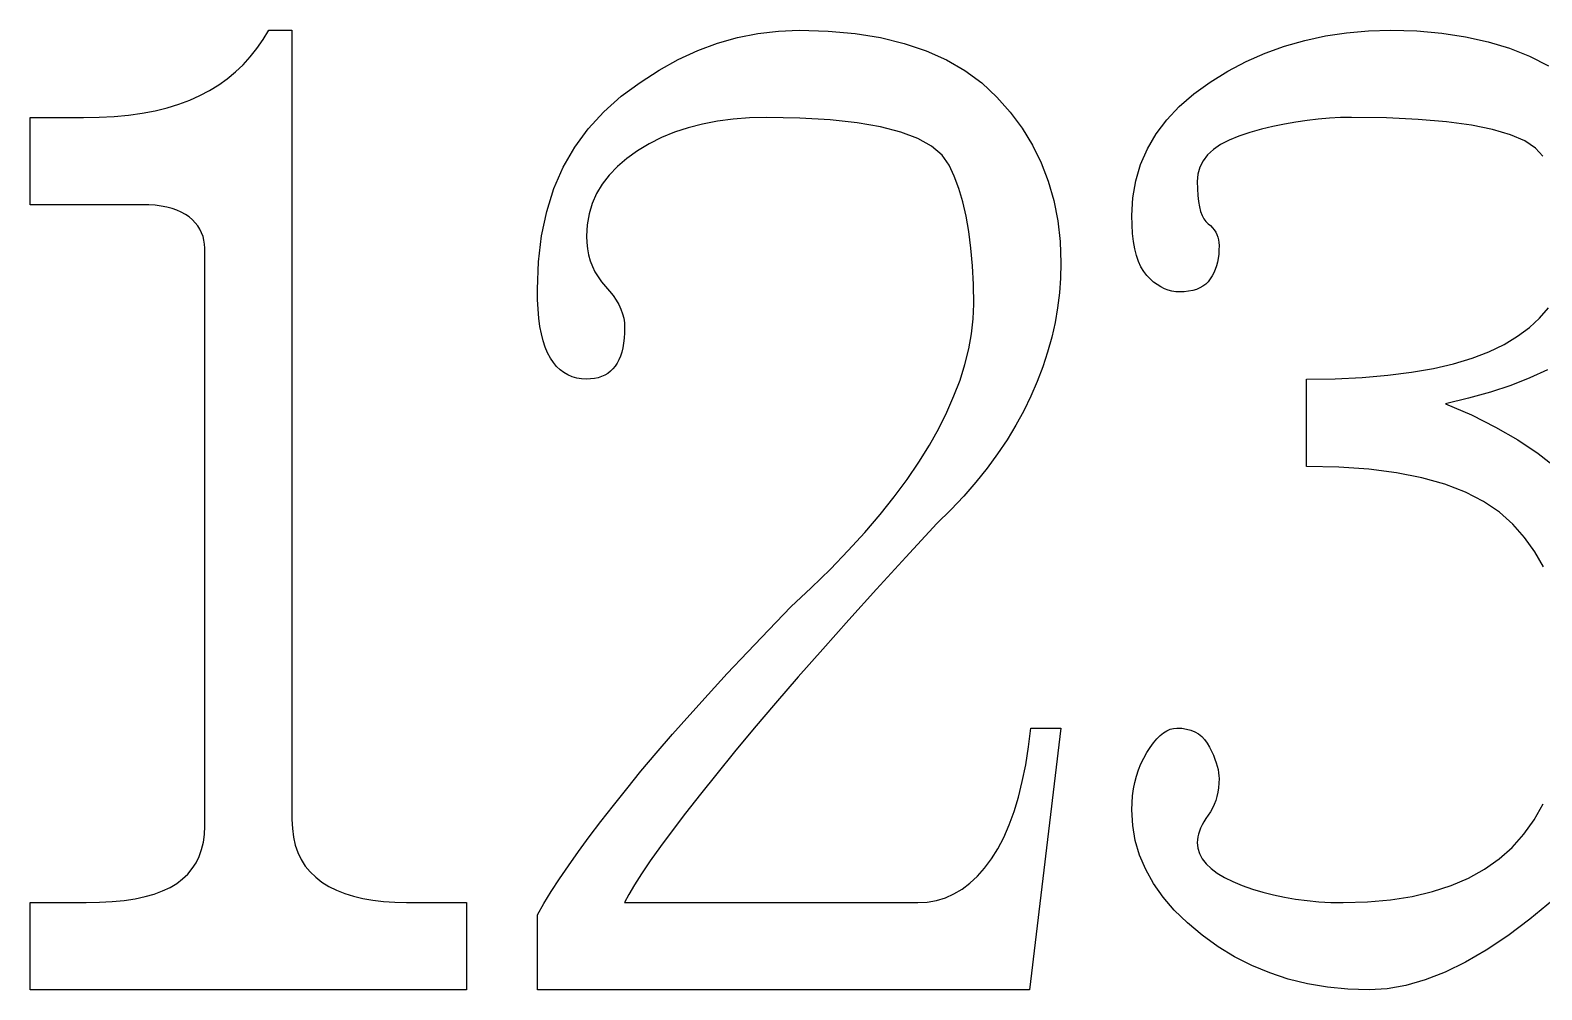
# Model space of a CAD drawing. Extents: x -210 to 210, y -160 to 160.
# Drawn here: x -169.27 to -163.86, y -145.18 to -141.74 of the extents above; entities that cross this region are included whole.
import ezdxf

# ---------------------------------------------------------------- set-up
doc = ezdxf.new("R2010")
doc.units = 0
doc.header["$MEASUREMENT"] = 0
doc.layers.get('0').update_dxf_attribs({"linetype": 'CONTINUOUS'})

msp = doc.modelspace()

# ---------------------------------------------------------------- linework, layer by layer
for points in [[(-168.334844, -141.742188), (-168.334844, -144.569326), (-168.334844, -144.569326), (-168.333496, -144.602002), (-168.333496, -144.602002), (-168.329531, -144.632744), (-168.329531, -144.632744), (-168.32293, -144.661563), (-168.32293, -144.661563), (-168.313594, -144.688457), (-168.313594, -144.688457), (-168.301699, -144.713389), (-168.301699, -144.713389), (-168.287109, -144.736426), (-168.287109, -144.736426), (-168.269902, -144.75751), (-168.269902, -144.75751), (-168.25, -144.776689), (-168.25, -144.776689), (-168.227422, -144.793945), (-168.227422, -144.793945), (-168.20248, -144.809307), (-168.20248, -144.809307), (-168.175352, -144.822861), (-168.175352, -144.822861), (-168.146055, -144.834619), (-168.146055, -144.834619), (-168.114551, -144.84458), (-168.114551, -144.84458), (-168.080938, -144.852715), (-168.080938, -144.852715), (-168.045156, -144.859014), (-168.045156, -144.859014), (-168.007168, -144.863564), (-168.007168, -144.863564), (-167.967012, -144.86626), (-167.967012, -144.86626), (-167.924688, -144.867178), (-167.924688, -144.867178), (-167.709863, -144.867178), (-167.709863, -144.867178), (-167.709863, -145.179678), (-167.709863, -145.179678), (-169.272363, -145.179678), (-169.272363, -145.179678), (-169.272363, -144.867178), (-169.272363, -144.867178), (-169.072168, -144.867178), (-169.072168, -144.867178), (-169.023828, -144.866318), (-169.023828, -144.866318), (-168.978535, -144.863789), (-168.978535, -144.863789), (-168.936289, -144.85957), (-168.936289, -144.85957), (-168.897109, -144.853652), (-168.897109, -144.853652), (-168.861016, -144.846084), (-168.861016, -144.846084), (-168.827988, -144.836797), (-168.827988, -144.836797), (-168.798105, -144.82582), (-168.798105, -144.82582), (-168.77123, -144.813154), (-168.77123, -144.813154), (-168.747441, -144.798818), (-168.747441, -144.798818), (-168.726445, -144.782783), (-168.726445, -144.782783), (-168.707871, -144.765068), (-168.707871, -144.765068), (-168.691836, -144.745615), (-168.691836, -144.745615), (-168.678223, -144.724551), (-168.678223, -144.724551), (-168.667129, -144.701748), (-168.667129, -144.701748), (-168.658438, -144.677266), (-168.658438, -144.677266), (-168.652285, -144.651113), (-168.652285, -144.651113), (-168.648555, -144.623281), (-168.648555, -144.623281), (-168.647363, -144.59375), (-168.647363, -144.59375), (-168.647363, -142.523418), (-168.647363, -142.523418), (-168.648066, -142.508525), (-168.648066, -142.508525), (-168.650156, -142.494248), (-168.650156, -142.494248), (-168.653555, -142.480566), (-168.653555, -142.480566), (-168.658438, -142.46748), (-168.658438, -142.46748), (-168.664688, -142.455), (-168.664688, -142.455), (-168.672324, -142.443125), (-168.672324, -142.443125), (-168.681328, -142.431855), (-168.681328, -142.431855), (-168.691719, -142.421182), (-168.691719, -142.421182), (-168.703496, -142.411113), (-168.703496, -142.411113), (-168.71668, -142.401875), (-168.71668, -142.401875), (-168.731211, -142.39375), (-168.731211, -142.39375), (-168.747188, -142.386709), (-168.747188, -142.386709), (-168.764512, -142.380742), (-168.764512, -142.380742), (-168.783203, -142.375859), (-168.783203, -142.375859), (-168.803359, -142.372061), (-168.803359, -142.372061), (-168.824824, -142.369346), (-168.824824, -142.369346), (-168.847734, -142.367695), (-168.847734, -142.367695), (-168.871953, -142.367188), (-168.871953, -142.367188), (-169.272363, -142.367188), (-169.272363, -142.367188), (-169.272363, -142.054678), (-169.272363, -142.054678), (-169.081895, -142.054678), (-169.081895, -142.054678), (-169.025605, -142.053721), (-169.025605, -142.053721), (-168.971875, -142.050801), (-168.971875, -142.050801), (-168.920508, -142.046006), (-168.920508, -142.046006), (-168.871641, -142.039258), (-168.871641, -142.039258), (-168.825234, -142.030566), (-168.825234, -142.030566), (-168.781387, -142.01999), (-168.781387, -142.01999), (-168.739922, -142.007422), (-168.739922, -142.007422), (-168.700938, -141.992959), (-168.700938, -141.992959), (-168.664434, -141.976553), (-168.664434, -141.976553), (-168.630059, -141.958223), (-168.630059, -141.958223), (-168.597422, -141.937988), (-168.597422, -141.937988), (-168.566523, -141.915781), (-168.566523, -141.915781), (-168.537363, -141.891641), (-168.537363, -141.891641), (-168.509941, -141.865625), (-168.509941, -141.865625), (-168.484316, -141.837656), (-168.484316, -141.837656), (-168.460449, -141.807754), (-168.460449, -141.807754), (-168.438242, -141.775918), (-168.438242, -141.775918), (-168.417832, -141.742188), (-168.417832, -141.742188), (-168.334844, -141.742188)], [(-165.893379, -142.723623), (-165.894395, -142.652852), (-165.894395, -142.652852), (-165.897695, -142.585938), (-165.897695, -142.585938), (-165.903145, -142.522891), (-165.903145, -142.522891), (-165.910703, -142.463682), (-165.910703, -142.463682), (-165.920488, -142.408359), (-165.920488, -142.408359), (-165.932441, -142.356875), (-165.932441, -142.356875), (-165.946504, -142.309238), (-165.946504, -142.309238), (-165.962793, -142.265488), (-165.962793, -142.265488), (-165.98127, -142.225576), (-165.98127, -142.225576), (-166.006719, -142.189697), (-166.006719, -142.189697), (-166.043945, -142.158057), (-166.043945, -142.158057), (-166.093008, -142.130615), (-166.093008, -142.130615), (-166.153887, -142.107432), (-166.153887, -142.107432), (-166.226563, -142.088418), (-166.226563, -142.088418), (-166.311094, -142.073672), (-166.311094, -142.073672), (-166.40748, -142.063115), (-166.40748, -142.063115), (-166.515566, -142.056777), (-166.515566, -142.056777), (-166.635566, -142.054678), (-166.635566, -142.054678), (-166.69623, -142.056152), (-166.69623, -142.056152), (-166.754512, -142.060566), (-166.754512, -142.060566), (-166.810488, -142.067988), (-166.810488, -142.067988), (-166.864141, -142.078311), (-166.864141, -142.078311), (-166.91541, -142.091602), (-166.91541, -142.091602), (-166.964316, -142.107842), (-166.964316, -142.107842), (-167.010859, -142.127051), (-167.010859, -142.127051), (-167.055117, -142.149199), (-167.055117, -142.149199), (-167.097012, -142.174307), (-167.097012, -142.174307), (-167.135371, -142.201689), (-167.135371, -142.201689), (-167.169297, -142.230723), (-167.169297, -142.230723), (-167.198672, -142.261387), (-167.198672, -142.261387), (-167.223574, -142.293643), (-167.223574, -142.293643), (-167.243906, -142.327578), (-167.243906, -142.327578), (-167.259688, -142.363105), (-167.259688, -142.363105), (-167.270996, -142.400283), (-167.270996, -142.400283), (-167.277813, -142.439063), (-167.277813, -142.439063), (-167.280098, -142.479492), (-167.280098, -142.479492), (-167.279238, -142.50293), (-167.279238, -142.50293), (-167.276738, -142.525527), (-167.276738, -142.525527), (-167.27248, -142.547305), (-167.27248, -142.547305), (-167.266602, -142.568213), (-167.266602, -142.568213), (-167.258984, -142.588271), (-167.258984, -142.588271), (-167.249688, -142.60751), (-167.249688, -142.60751), (-167.23873, -142.625898), (-167.23873, -142.625898), (-167.226074, -142.643447), (-167.226074, -142.643447), (-167.211738, -142.660137), (-167.211738, -142.660137), (-167.197383, -142.676416), (-167.197383, -142.676416), (-167.184688, -142.692686), (-167.184688, -142.692686), (-167.173711, -142.708984), (-167.173711, -142.708984), (-167.164453, -142.725244), (-167.164453, -142.725244), (-167.156855, -142.741514), (-167.156855, -142.741514), (-167.150938, -142.757803), (-167.150938, -142.757803), (-167.146719, -142.774072), (-167.146719, -142.774072), (-167.144141, -142.790352), (-167.144141, -142.790352), (-167.143379, -142.806621), (-167.143379, -142.806621), (-167.14377, -142.82665), (-167.14377, -142.82665), (-167.14502, -142.845557), (-167.14502, -142.845557), (-167.147148, -142.863301), (-167.147148, -142.863301), (-167.150078, -142.879932), (-167.150078, -142.879932), (-167.153926, -142.895381), (-167.153926, -142.895381), (-167.158574, -142.909688), (-167.158574, -142.909688), (-167.164063, -142.922881), (-167.164063, -142.922881), (-167.170352, -142.934902), (-167.170352, -142.934902), (-167.177559, -142.945801), (-167.177559, -142.945801), (-167.185547, -142.955508), (-167.185547, -142.955508), (-167.194395, -142.964111), (-167.194395, -142.964111), (-167.204102, -142.971563), (-167.204102, -142.971563), (-167.214668, -142.977852), (-167.214668, -142.977852), (-167.226074, -142.983008), (-167.226074, -142.983008), (-167.238281, -142.987012), (-167.238281, -142.987012), (-167.251348, -142.989873), (-167.251348, -142.989873), (-167.265313, -142.991602), (-167.265313, -142.991602), (-167.280098, -142.992188), (-167.280098, -142.992188), (-167.298086, -142.99124), (-167.298086, -142.99124), (-167.315176, -142.988418), (-167.315176, -142.988418), (-167.331387, -142.98376), (-167.331387, -142.98376), (-167.346621, -142.977227), (-167.346621, -142.977227), (-167.360938, -142.968799), (-167.360938, -142.968799), (-167.374453, -142.958506), (-167.374453, -142.958506), (-167.387031, -142.946396), (-167.387031, -142.946396), (-167.398672, -142.932383), (-167.398672, -142.932383), (-167.409492, -142.916504), (-167.409492, -142.916504), (-167.419199, -142.898496), (-167.419199, -142.898496), (-167.427793, -142.878145), (-167.427793, -142.878145), (-167.435234, -142.855449), (-167.435234, -142.855449), (-167.441523, -142.83042), (-167.441523, -142.83042), (-167.446641, -142.802998), (-167.446641, -142.802998), (-167.450703, -142.773252), (-167.450703, -142.773252), (-167.453555, -142.741143), (-167.453555, -142.741143), (-167.455254, -142.706719), (-167.455254, -142.706719), (-167.455879, -142.669902), (-167.455879, -142.669902), (-167.452148, -142.571689), (-167.452148, -142.571689), (-167.441016, -142.478809), (-167.441016, -142.478809), (-167.42248, -142.391309), (-167.42248, -142.391309), (-167.396543, -142.309189), (-167.396543, -142.309189), (-167.363145, -142.232422), (-167.363145, -142.232422), (-167.322383, -142.161016), (-167.322383, -142.161016), (-167.274199, -142.09498), (-167.274199, -142.09498), (-167.218574, -142.034307), (-167.218574, -142.034307), (-167.155586, -141.978994), (-167.155586, -141.978994), (-167.088379, -141.929297), (-167.088379, -141.929297), (-167.020273, -141.885449), (-167.020273, -141.885449), (-166.951289, -141.847412), (-166.951289, -141.847412), (-166.881406, -141.815244), (-166.881406, -141.815244), (-166.810625, -141.788945), (-166.810625, -141.788945), (-166.738887, -141.768496), (-166.738887, -141.768496), (-166.66625, -141.753896), (-166.66625, -141.753896), (-166.592773, -141.745107), (-166.592773, -141.745107), (-166.518379, -141.742188), (-166.518379, -141.742188), (-166.415098, -141.745117), (-166.415098, -141.745117), (-166.317988, -141.753984), (-166.317988, -141.753984), (-166.226992, -141.76875), (-166.226992, -141.76875), (-166.142188, -141.789434), (-166.142188, -141.789434), (-166.063516, -141.816006), (-166.063516, -141.816006), (-165.991016, -141.848506), (-165.991016, -141.848506), (-165.924629, -141.886904), (-165.924629, -141.886904), (-165.864375, -141.931221), (-165.864375, -141.931221), (-165.810371, -141.981436), (-165.810371, -141.981436), (-165.762207, -142.036025), (-165.762207, -142.036025), (-165.719668, -142.093555), (-165.719668, -142.093555), (-165.682852, -142.153945), (-165.682852, -142.153945), (-165.651699, -142.217266), (-165.651699, -142.217266), (-165.626211, -142.283457), (-165.626211, -142.283457), (-165.606328, -142.35252), (-165.606328, -142.35252), (-165.592188, -142.424492), (-165.592188, -142.424492), (-165.583691, -142.499385), (-165.583691, -142.499385), (-165.580879, -142.577139), (-165.580879, -142.577139), (-165.582148, -142.630283), (-165.582148, -142.630283), (-165.586172, -142.683359), (-165.586172, -142.683359), (-165.592773, -142.736348), (-165.592773, -142.736348), (-165.602051, -142.789307), (-165.602051, -142.789307), (-165.614023, -142.842217), (-165.614023, -142.842217), (-165.628594, -142.89501), (-165.628594, -142.89501), (-165.645879, -142.947822), (-165.645879, -142.947822), (-165.665703, -143.000547), (-165.665703, -143.000547), (-165.688301, -143.053223), (-165.688301, -143.053223), (-165.713633, -143.105615), (-165.713633, -143.105615), (-165.742051, -143.157617), (-165.742051, -143.157617), (-165.773438, -143.209189), (-165.773438, -143.209189), (-165.807852, -143.260313), (-165.807852, -143.260313), (-165.845313, -143.311055), (-165.845313, -143.311055), (-165.885742, -143.361348), (-165.885742, -143.361348), (-165.929199, -143.41125), (-165.929199, -143.41125), (-165.975703, -143.460703), (-165.975703, -143.460703), (-166.025215, -143.509746), (-166.025215, -143.509746), (-166.13623, -143.629805), (-166.13623, -143.629805), (-166.241309, -143.744727), (-166.241309, -143.744727), (-166.340703, -143.854512), (-166.340703, -143.854512), (-166.434141, -143.959229), (-166.434141, -143.959229), (-166.521719, -144.05876), (-166.521719, -144.05876), (-166.603496, -144.153193), (-166.603496, -144.153193), (-166.679453, -144.2425), (-166.679453, -144.2425), (-166.749512, -144.326689), (-166.749512, -144.326689), (-166.81377, -144.405752), (-166.81377, -144.405752), (-166.872305, -144.479443), (-166.872305, -144.479443), (-166.92541, -144.54752), (-166.92541, -144.54752), (-166.973027, -144.61), (-166.973027, -144.61), (-167.015137, -144.666895), (-167.015137, -144.666895), (-167.051738, -144.718154), (-167.051738, -144.718154), (-167.082891, -144.763809), (-167.082891, -144.763809), (-167.108516, -144.803896), (-167.108516, -144.803896), (-167.128691, -144.83832), (-167.128691, -144.83832), (-167.143379, -144.867178), (-167.143379, -144.867178), (-166.093574, -144.867178), (-166.093574, -144.867178), (-166.059453, -144.865244), (-166.059453, -144.865244), (-166.026484, -144.859443), (-166.026484, -144.859443), (-165.994805, -144.849805), (-165.994805, -144.849805), (-165.964297, -144.836309), (-165.964297, -144.836309), (-165.935, -144.818945), (-165.935, -144.818945), (-165.906914, -144.797744), (-165.906914, -144.797744), (-165.88, -144.772637), (-165.88, -144.772637), (-165.854375, -144.74373), (-165.854375, -144.74373), (-165.829902, -144.710918), (-165.829902, -144.710918), (-165.806875, -144.674258), (-165.806875, -144.674258), (-165.785762, -144.63376), (-165.785762, -144.63376), (-165.766426, -144.589375), (-165.766426, -144.589375), (-165.748848, -144.541143), (-165.748848, -144.541143), (-165.733145, -144.489082), (-165.733145, -144.489082), (-165.719199, -144.433125), (-165.719199, -144.433125), (-165.70709, -144.373359), (-165.70709, -144.373359), (-165.696777, -144.309688), (-165.696777, -144.309688), (-165.688301, -144.242178), (-165.688301, -144.242178), (-165.580879, -144.242178), (-165.580879, -144.242178), (-165.693203, -145.179678), (-165.693203, -145.179678), (-167.455879, -145.179678), (-167.455879, -145.179678), (-167.455879, -144.911123), (-167.455879, -144.911123), (-167.432617, -144.870801), (-167.432617, -144.870801), (-167.406309, -144.828047), (-167.406309, -144.828047), (-167.376895, -144.782813), (-167.376895, -144.782813), (-167.344492, -144.735098), (-167.344492, -144.735098), (-167.308906, -144.684893), (-167.308906, -144.684893), (-167.270313, -144.632266), (-167.270313, -144.632266), (-167.228633, -144.577119), (-167.228633, -144.577119), (-167.183809, -144.519521), (-167.183809, -144.519521), (-167.136055, -144.459482), (-167.136055, -144.459482), (-167.084902, -144.396904), (-167.084902, -144.396904), (-167.030156, -144.331904), (-167.030156, -144.331904), (-166.971914, -144.264404), (-166.971914, -144.264404), (-166.910098, -144.194453), (-166.910098, -144.194453), (-166.844727, -144.122051), (-166.844727, -144.122051), (-166.775762, -144.047129), (-166.775762, -144.047129), (-166.703301, -143.969746), (-166.703301, -143.969746), (-166.627266, -143.889922), (-166.627266, -143.889922), (-166.547695, -143.807607), (-166.547695, -143.807607), (-166.47498, -143.739697), (-166.47498, -143.739697), (-166.406738, -143.672705), (-166.406738, -143.672705), (-166.342832, -143.606602), (-166.342832, -143.606602), (-166.283379, -143.541396), (-166.283379, -143.541396), (-166.228281, -143.477109), (-166.228281, -143.477109), (-166.177617, -143.413721), (-166.177617, -143.413721), (-166.131348, -143.35126), (-166.131348, -143.35126), (-166.089473, -143.289658), (-166.089473, -143.289658), (-166.052051, -143.228994), (-166.052051, -143.228994), (-166.01873, -143.169229), (-166.01873, -143.169229), (-165.989375, -143.110352), (-165.989375, -143.110352), (-165.963867, -143.052383), (-165.963867, -143.052383), (-165.942324, -142.995313), (-165.942324, -142.995313), (-165.924688, -142.939199), (-165.924688, -142.939199), (-165.910996, -142.883945), (-165.910996, -142.883945), (-165.901191, -142.8296), (-165.901191, -142.8296), (-165.895312, -142.776143), (-165.895312, -142.776143), (-165.893379, -142.723623)], [(-163.854668, -142.193857), (-163.880977, -142.164619), (-163.880977, -142.164619), (-163.919805, -142.138857), (-163.919805, -142.138857), (-163.971074, -142.116514), (-163.971074, -142.116514), (-164.034785, -142.097637), (-164.034785, -142.097637), (-164.110996, -142.082158), (-164.110996, -142.082158), (-164.199688, -142.070117), (-164.199688, -142.070117), (-164.300898, -142.061543), (-164.300898, -142.061543), (-164.414551, -142.056387), (-164.414551, -142.056387), (-164.540684, -142.054678), (-164.540684, -142.054678), (-164.57998, -142.055322), (-164.57998, -142.055322), (-164.619453, -142.057314), (-164.619453, -142.057314), (-164.659297, -142.060635), (-164.659297, -142.060635), (-164.699395, -142.065283), (-164.699395, -142.065283), (-164.739824, -142.07126), (-164.739824, -142.07126), (-164.780488, -142.078564), (-164.780488, -142.078564), (-164.821523, -142.087148), (-164.821523, -142.087148), (-164.862852, -142.097119), (-164.862852, -142.097119), (-164.904473, -142.108398), (-164.904473, -142.108398), (-164.943984, -142.121152), (-164.943984, -142.121152), (-164.97875, -142.135635), (-164.97875, -142.135635), (-165.008906, -142.151807), (-165.008906, -142.151807), (-165.034395, -142.169629), (-165.034395, -142.169629), (-165.055352, -142.189141), (-165.055352, -142.189141), (-165.071602, -142.210391), (-165.071602, -142.210391), (-165.083184, -142.233301), (-165.083184, -142.233301), (-165.090137, -142.257881), (-165.090137, -142.257881), (-165.09248, -142.284189), (-165.09248, -142.284189), (-165.091973, -142.310156), (-165.091973, -142.310156), (-165.090605, -142.333848), (-165.090605, -142.333848), (-165.088125, -142.355234), (-165.088125, -142.355234), (-165.084785, -142.374355), (-165.084785, -142.374355), (-165.080449, -142.391143), (-165.080449, -142.391143), (-165.075137, -142.405703), (-165.075137, -142.405703), (-165.068848, -142.417949), (-165.068848, -142.417949), (-165.061641, -142.427881), (-165.061641, -142.427881), (-165.053398, -142.435518), (-165.053398, -142.435518), (-165.045254, -142.442285), (-165.045254, -142.442285), (-165.037969, -142.449512), (-165.037969, -142.449512), (-165.031738, -142.457217), (-165.031738, -142.457217), (-165.026426, -142.465439), (-165.026426, -142.465439), (-165.022109, -142.474111), (-165.022109, -142.474111), (-165.018672, -142.483281), (-165.018672, -142.483281), (-165.01627, -142.49292), (-165.01627, -142.49292), (-165.014824, -142.503057), (-165.014824, -142.503057), (-165.014355, -142.513652), (-165.014355, -142.513652), (-165.014766, -142.529609), (-165.014766, -142.529609), (-165.015938, -142.544893), (-165.015938, -142.544893), (-165.017891, -142.559512), (-165.017891, -142.559512), (-165.020605, -142.573447), (-165.020605, -142.573447), (-165.024199, -142.586738), (-165.024199, -142.586738), (-165.028438, -142.599375), (-165.028438, -142.599375), (-165.033574, -142.611357), (-165.033574, -142.611357), (-165.039434, -142.622646), (-165.039434, -142.622646), (-165.046074, -142.633301), (-165.046074, -142.633301), (-165.05373, -142.643008), (-165.05373, -142.643008), (-165.0625, -142.651602), (-165.0625, -142.651602), (-165.072383, -142.659053), (-165.072383, -142.659053), (-165.083496, -142.665352), (-165.083496, -142.665352), (-165.095703, -142.670498), (-165.095703, -142.670498), (-165.108984, -142.674502), (-165.108984, -142.674502), (-165.123516, -142.677383), (-165.123516, -142.677383), (-165.13916, -142.679092), (-165.13916, -142.679092), (-165.155938, -142.679678), (-165.155938, -142.679678), (-165.169922, -142.678945), (-165.169922, -142.678945), (-165.18373, -142.676787), (-165.18373, -142.676787), (-165.197188, -142.673154), (-165.197188, -142.673154), (-165.210449, -142.668096), (-165.210449, -142.668096), (-165.223457, -142.661602), (-165.223457, -142.661602), (-165.23627, -142.653613), (-165.23627, -142.653613), (-165.248789, -142.644238), (-165.248789, -142.644238), (-165.261113, -142.633379), (-165.261113, -142.633379), (-165.273105, -142.621084), (-165.273105, -142.621084), (-165.284395, -142.606855), (-165.284395, -142.606855), (-165.294375, -142.590225), (-165.294375, -142.590225), (-165.302969, -142.571182), (-165.302969, -142.571182), (-165.310313, -142.549697), (-165.310313, -142.549697), (-165.31623, -142.52582), (-165.31623, -142.52582), (-165.320918, -142.499521), (-165.320918, -142.499521), (-165.324219, -142.47085), (-165.324219, -142.47085), (-165.326172, -142.439756), (-165.326172, -142.439756), (-165.326855, -142.40624), (-165.326855, -142.40624), (-165.323359, -142.34248), (-165.323359, -142.34248), (-165.312988, -142.281328), (-165.312988, -142.281328), (-165.295645, -142.222852), (-165.295645, -142.222852), (-165.271387, -142.167051), (-165.271387, -142.167051), (-165.240234, -142.113877), (-165.240234, -142.113877), (-165.20209, -142.063369), (-165.20209, -142.063369), (-165.157012, -142.015488), (-165.157012, -142.015488), (-165.10498, -141.970273), (-165.10498, -141.970273), (-165.046074, -141.927715), (-165.046074, -141.927715), (-164.982656, -141.888779), (-164.982656, -141.888779), (-164.917109, -141.854404), (-164.917109, -141.854404), (-164.849453, -141.824648), (-164.849453, -141.824648), (-164.779688, -141.799434), (-164.779688, -141.799434), (-164.707773, -141.778809), (-164.707773, -141.778809), (-164.633789, -141.762793), (-164.633789, -141.762793), (-164.557676, -141.751348), (-164.557676, -141.751348), (-164.479434, -141.744453), (-164.479434, -141.744453), (-164.399102, -141.742188), (-164.399102, -141.742188), (-164.305723, -141.744766), (-164.305723, -141.744766), (-164.216563, -141.752529), (-164.216563, -141.752529), (-164.13166, -141.765508), (-164.13166, -141.765508), (-164.050898, -141.783643), (-164.050898, -141.783643), (-163.974434, -141.806992), (-163.974434, -141.806992), (-163.902188, -141.835479), (-163.902188, -141.835479), (-163.834092, -141.869189)], [(-163.852207, -143.664922), (-163.883984, -143.610801), (-163.883984, -143.610801), (-163.920605, -143.559902), (-163.920605, -143.559902), (-163.96209, -143.512207), (-163.96209, -143.512207), (-164.010313, -143.468633), (-164.010313, -143.468633), (-164.067012, -143.430186), (-164.067012, -143.430186), (-164.132188, -143.396895), (-164.132188, -143.396895), (-164.205879, -143.368721), (-164.205879, -143.368721), (-164.288105, -143.345684), (-164.288105, -143.345684), (-164.37877, -143.327744), (-164.37877, -143.327744), (-164.477969, -143.314912), (-164.477969, -143.314912), (-164.585703, -143.307236), (-164.585703, -143.307236), (-164.701855, -143.304678), (-164.701855, -143.304678), (-164.701855, -142.992188), (-164.701855, -142.992188), (-164.598594, -142.990615), (-164.598594, -142.990615), (-164.501465, -142.986016), (-164.501465, -142.986016), (-164.410508, -142.97833), (-164.410508, -142.97833), (-164.325684, -142.967578), (-164.325684, -142.967578), (-164.247012, -142.95374), (-164.247012, -142.95374), (-164.174492, -142.936826), (-164.174492, -142.936826), (-164.108164, -142.916855), (-164.108164, -142.916855), (-164.047891, -142.893809), (-164.047891, -142.893809), (-163.993828, -142.867686), (-163.993828, -142.867686), (-163.945684, -142.83876), (-163.945684, -142.83876), (-163.903203, -142.807383), (-163.903203, -142.807383), (-163.866328, -142.773525), (-163.866328, -142.773525), (-163.835195, -142.737197)], [(-163.837773, -142.959209), (-163.900938, -142.987939), (-163.900938, -142.987939), (-163.96918, -143.014404), (-163.96918, -143.014404), (-164.042363, -143.038584), (-164.042363, -143.038584), (-164.120605, -143.060479), (-164.120605, -143.060479), (-164.20377, -143.080059), (-164.20377, -143.080059), (-164.110645, -143.120498), (-164.110645, -143.120498), (-164.024297, -143.16373), (-164.024297, -143.16373), (-163.944766, -143.209727), (-163.944766, -143.209727), (-163.872012, -143.258496), (-163.872012, -143.258496), (-163.806094, -143.310029)], [(-163.820508, -144.859863), (-163.901426, -144.926982), (-163.901426, -144.926982), (-163.980352, -144.98623), (-163.980352, -144.98623), (-164.057305, -145.03752), (-164.057305, -145.03752), (-164.132266, -145.080957), (-164.132266, -145.080957), (-164.205254, -145.116494), (-164.205254, -145.116494), (-164.27625, -145.144131), (-164.27625, -145.144131), (-164.345215, -145.163877), (-164.345215, -145.163877), (-164.412207, -145.175723), (-164.412207, -145.175723), (-164.477207, -145.179678), (-164.477207, -145.179678), (-164.553105, -145.177246), (-164.553105, -145.177246), (-164.626582, -145.17002), (-164.626582, -145.17002), (-164.697754, -145.157979), (-164.697754, -145.157979), (-164.766602, -145.141094), (-164.766602, -145.141094), (-164.833047, -145.119385), (-164.833047, -145.119385), (-164.897148, -145.092871), (-164.897148, -145.092871), (-164.958926, -145.061523), (-164.958926, -145.061523), (-165.018301, -145.025391), (-165.018301, -145.025391), (-165.075371, -144.984365), (-165.075371, -144.984365), (-165.128164, -144.940244), (-165.128164, -144.940244), (-165.174746, -144.894648), (-165.174746, -144.894648), (-165.215078, -144.847646), (-165.215078, -144.847646), (-165.249238, -144.799189), (-165.249238, -144.799189), (-165.277188, -144.749258), (-165.277188, -144.749258), (-165.298945, -144.6979), (-165.298945, -144.6979), (-165.314453, -144.645098), (-165.314453, -144.645098), (-165.32373, -144.59082), (-165.32373, -144.59082), (-165.326855, -144.535137), (-165.326855, -144.535137), (-165.326172, -144.509482), (-165.326172, -144.509482), (-165.324219, -144.484502), (-165.324219, -144.484502), (-165.320918, -144.460264), (-165.320918, -144.460264), (-165.31623, -144.436758), (-165.31623, -144.436758), (-165.310313, -144.413975), (-165.310313, -144.413975), (-165.302969, -144.391895), (-165.302969, -144.391895), (-165.294375, -144.370596), (-165.294375, -144.370596), (-165.284395, -144.34998), (-165.284395, -144.34998), (-165.273105, -144.330059), (-165.273105, -144.330059), (-165.26123, -144.311621), (-165.26123, -144.311621), (-165.249238, -144.295352), (-165.249238, -144.295352), (-165.237305, -144.28124), (-165.237305, -144.28124), (-165.22541, -144.269307), (-165.22541, -144.269307), (-165.213496, -144.259531), (-165.213496, -144.259531), (-165.201543, -144.251943), (-165.201543, -144.251943), (-165.18957, -144.246523), (-165.18957, -144.246523), (-165.177676, -144.243252), (-165.177676, -144.243252), (-165.165684, -144.242178), (-165.165684, -144.242178), (-165.147891, -144.243018), (-165.147891, -144.243018), (-165.13125, -144.245547), (-165.13125, -144.245547), (-165.11584, -144.249766), (-165.11584, -144.249766), (-165.101563, -144.255684), (-165.101563, -144.255684), (-165.088555, -144.263281), (-165.088555, -144.263281), (-165.076777, -144.272568), (-165.076777, -144.272568), (-165.066191, -144.283506), (-165.066191, -144.283506), (-165.056758, -144.296182), (-165.056758, -144.296182), (-165.048516, -144.310518), (-165.048516, -144.310518), (-165.041387, -144.325439), (-165.041387, -144.325439), (-165.03502, -144.339697), (-165.03502, -144.339697), (-165.029531, -144.353408), (-165.029531, -144.353408), (-165.024902, -144.366475), (-165.024902, -144.366475), (-165.021113, -144.378945), (-165.021113, -144.378945), (-165.018184, -144.390811), (-165.018184, -144.390811), (-165.016055, -144.4021), (-165.016055, -144.4021), (-165.014766, -144.412783), (-165.014766, -144.412783), (-165.014355, -144.422842), (-165.014355, -144.422842), (-165.014824, -144.439893), (-165.014824, -144.439893), (-165.01627, -144.456357), (-165.01627, -144.456357), (-165.018672, -144.472197), (-165.018672, -144.472197), (-165.022109, -144.487451), (-165.022109, -144.487451), (-165.026426, -144.5021), (-165.026426, -144.5021), (-165.031738, -144.516123), (-165.031738, -144.516123), (-165.037969, -144.5296), (-165.037969, -144.5296), (-165.045254, -144.542441), (-165.045254, -144.542441), (-165.053398, -144.554678), (-165.053398, -144.554678), (-165.061641, -144.566494), (-165.061641, -144.566494), (-165.068848, -144.578057), (-165.068848, -144.578057), (-165.075137, -144.589375), (-165.075137, -144.589375), (-165.080449, -144.600498), (-165.080449, -144.600498), (-165.084785, -144.611318), (-165.084785, -144.611318), (-165.088125, -144.621953), (-165.088125, -144.621953), (-165.090605, -144.632324), (-165.090605, -144.632324), (-165.091973, -144.642441), (-165.091973, -144.642441), (-165.09248, -144.652324), (-165.09248, -144.652324), (-165.090449, -144.672539), (-165.090449, -144.672539), (-165.084531, -144.692002), (-165.084531, -144.692002), (-165.074609, -144.710645), (-165.074609, -144.710645), (-165.060645, -144.728516), (-165.060645, -144.728516), (-165.042734, -144.745605), (-165.042734, -144.745605), (-165.020879, -144.761904), (-165.020879, -144.761904), (-164.995, -144.777451), (-164.995, -144.777451), (-164.965156, -144.792188), (-164.965156, -144.792188), (-164.931328, -144.806143), (-164.931328, -144.806143), (-164.89502, -144.818945), (-164.89502, -144.818945), (-164.857812, -144.830254), (-164.857812, -144.830254), (-164.819551, -144.84002), (-164.819551, -144.84002), (-164.780391, -144.84832), (-164.780391, -144.84832), (-164.740234, -144.855127), (-164.740234, -144.855127), (-164.69916, -144.860391), (-164.69916, -144.860391), (-164.657051, -144.86416), (-164.657051, -144.86416), (-164.614023, -144.866426), (-164.614023, -144.866426), (-164.57, -144.867178), (-164.57, -144.867178), (-164.48248, -144.864736), (-164.48248, -144.864736), (-164.40002, -144.857402), (-164.40002, -144.857402), (-164.322637, -144.845205), (-164.322637, -144.845205), (-164.250234, -144.828115), (-164.250234, -144.828115), (-164.182988, -144.806143), (-164.182988, -144.806143), (-164.120781, -144.779277), (-164.120781, -144.779277), (-164.063652, -144.747559), (-164.063652, -144.747559), (-164.011602, -144.710918), (-164.011602, -144.710918), (-163.964531, -144.669414), (-163.964531, -144.669414), (-163.92252, -144.622803), (-163.92252, -144.622803), (-163.885449, -144.570801), (-163.885449, -144.570801), (-163.85334, -144.513447)]]:
    msp.add_lwpolyline(points)

doc.saveas('drawing.dxf')
